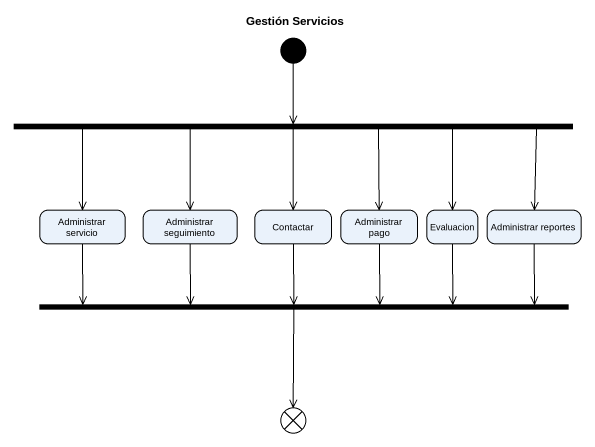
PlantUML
@startuml
title Gestión Servicios
hide empty description
state fork1 <<fork>>
state "Administrar servicio" as Administrar_servicio
state "Administrar seguimiento" as Administrar_seguimiento
state Contactar
state "Administrar pago" as Administrar_pago
state Evaluacion
state "Administrar reportes" as Administrar_reportes
state fork2 <<join>>
state flowfinal1 <<end>>
[*] --> fork1
fork1 -left-> Administrar_servicio
fork1 --> Administrar_seguimiento
fork1 --> Contactar
fork1 --> Administrar_pago
fork1 --> Evaluacion
fork1 -right-> Administrar_reportes
Administrar_servicio -right-> fork2
Administrar_seguimiento --> fork2
Contactar --> fork2
Administrar_pago --> fork2
Evaluacion -left-> fork2
Administrar_reportes -left-> fork2
fork2 --> flowfinal1
@enduml
